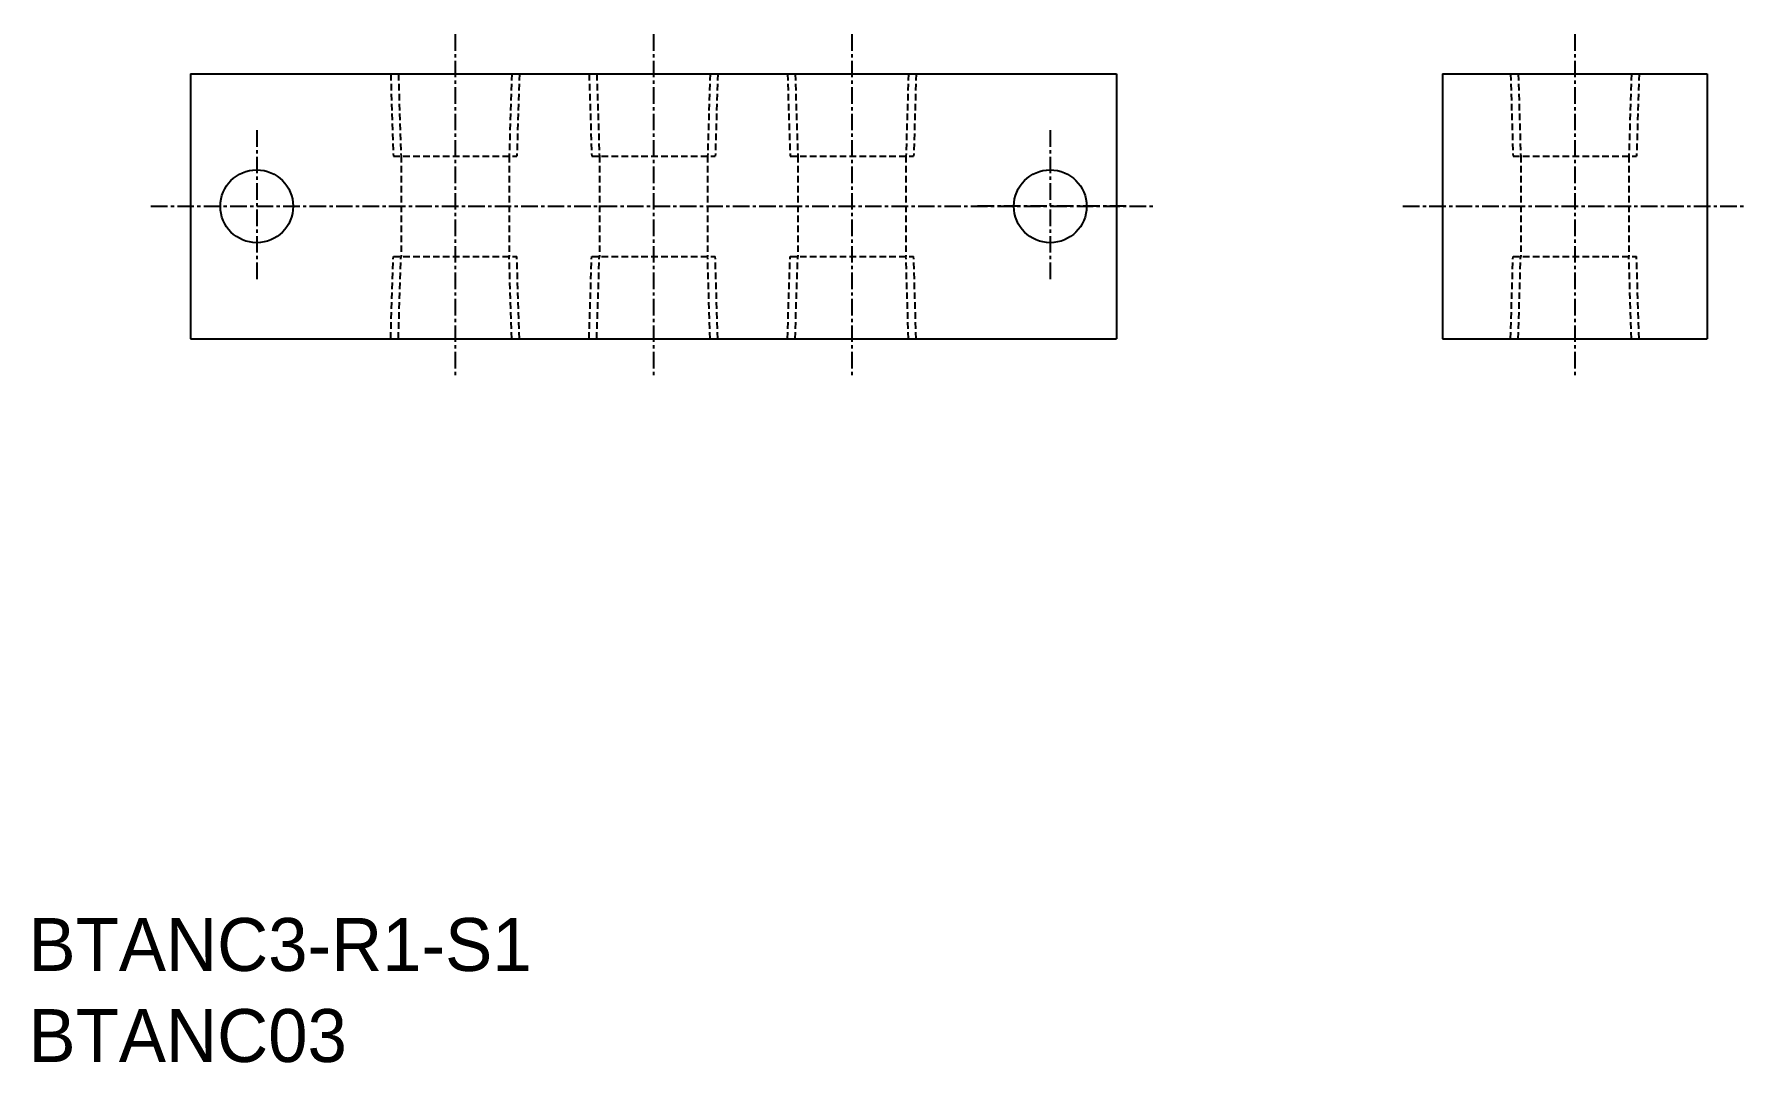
# Model space of a CAD drawing. Extents: x 4440 to 4570, y 18371 to 18448.
import ezdxf

# ---------------------------------------------------------------- set-up
doc = ezdxf.new("R2010")
doc.units = 0
doc.linetypes.add('CENTER', pattern=[2, 1.25, -0.25, 0.25, -0.25])
doc.linetypes.add('DASHED', pattern=[0.75, 0.5, -0.25])
doc.layers.get('0').update_dxf_attribs({"linetype": 'CONTINUOUS'})
doc.layers.add('CENTER', color=1, linetype='CENTER')

msp = doc.modelspace()

# ---------------------------------------------------------------- linework, layer by layer
at = {"color": 7, "linetype": 'CONTINUOUS'}
for p, q in [((4451.93, 18445.49), (4521.93, 18445.49)), ((4451.93, 18445.49), (4451.93, 18425.49)), ((4521.93, 18445.49), (4521.93, 18425.49)), ((4546.59, 18445.49), (4566.59, 18445.49)), ((4546.59, 18445.49), (4546.59, 18425.49)), ((4566.59, 18445.49), (4566.59, 18425.49)), ((4451.93, 18425.49), (4521.93, 18425.49)), ((4546.59, 18425.49), (4566.59, 18425.49))]:
    msp.add_line(p, q, dxfattribs=at)
at = {"color": 3, "linetype": 'DASHED'}
for p, q in [((4467.06, 18445.49), (4467.26, 18439.29)), ((4467.64, 18445.49), (4467.84, 18439.29)), ((4476.21, 18445.49), (4476.02, 18439.29)), ((4476.79, 18445.49), (4476.6, 18439.29)), ((4482.06, 18445.49), (4482.26, 18439.29)), ((4482.64, 18445.49), (4482.84, 18439.29)), ((4491.21, 18445.49), (4491.02, 18439.29)), ((4491.79, 18445.49), (4491.6, 18439.29)), ((4497.06, 18445.49), (4497.26, 18439.29)), ((4497.64, 18445.49), (4497.84, 18439.29)), ((4506.21, 18445.49), (4506.02, 18439.29)), ((4506.79, 18445.49), (4506.6, 18439.29)), ((4551.73, 18445.49), (4551.92, 18439.29)), ((4552.31, 18445.49), (4552.5, 18439.29)), ((4560.87, 18445.49), (4560.68, 18439.29)), ((4561.45, 18445.49), (4561.26, 18439.29)), ((4467.26, 18439.29), (4476.6, 18439.29)), ((4467.84, 18439.29), (4467.84, 18431.69)), ((4476.02, 18439.29), (4476.02, 18431.69)), ((4482.26, 18439.29), (4491.6, 18439.29)), ((4482.84, 18439.29), (4482.84, 18431.69)), ((4491.02, 18439.29), (4491.02, 18431.69)), ((4497.26, 18439.29), (4506.6, 18439.29)), ((4497.84, 18439.29), (4497.84, 18431.69)), ((4506.02, 18439.29), (4506.02, 18431.69)), ((4551.92, 18439.29), (4561.26, 18439.29)), ((4552.5, 18439.29), (4552.5, 18431.69)), ((4560.68, 18439.29), (4560.68, 18431.69)), ((4467.06, 18425.49), (4467.26, 18431.69)), ((4467.26, 18431.69), (4476.6, 18431.69)), ((4467.64, 18425.49), (4467.84, 18431.69)), ((4476.21, 18425.49), (4476.02, 18431.69)), ((4476.79, 18425.49), (4476.6, 18431.69)), ((4482.06, 18425.49), (4482.26, 18431.69)), ((4482.26, 18431.69), (4491.6, 18431.69)), ((4482.64, 18425.49), (4482.84, 18431.69)), ((4491.21, 18425.49), (4491.02, 18431.69)), ((4491.79, 18425.49), (4491.6, 18431.69)), ((4497.06, 18425.49), (4497.26, 18431.69)), ((4497.26, 18431.69), (4506.6, 18431.69)), ((4497.64, 18425.49), (4497.84, 18431.69)), ((4506.21, 18425.49), (4506.02, 18431.69)), ((4506.79, 18425.49), (4506.6, 18431.69)), ((4551.73, 18425.49), (4551.92, 18431.69)), ((4551.92, 18431.69), (4561.26, 18431.69)), ((4552.31, 18425.49), (4552.5, 18431.69)), ((4560.87, 18425.49), (4560.68, 18431.69)), ((4561.45, 18425.49), (4561.26, 18431.69))]:
    msp.add_line(p, q, dxfattribs=at)
at = {"color": 7, "linetype": 'CONTINUOUS'}
for centre in [(4456.93, 18435.49), (4516.93, 18435.49)]:
    msp.add_circle(centre, 2.75, dxfattribs=at)
at = {"layer": 'CENTER', "color": 1, "linetype": 'CENTER'}
for p, q in [((4471.93, 18448.49), (4471.93, 18422.49)), ((4486.93, 18448.49), (4486.93, 18422.49)), ((4501.93, 18448.49), (4501.93, 18422.49)), ((4556.59, 18448.49), (4556.59, 18422.49)), ((4456.93, 18441.24), (4456.93, 18429.74)), ((4516.93, 18441.24), (4516.93, 18429.74)), ((4448.93, 18435.49), (4524.93, 18435.49)), ((4522.68, 18435.49), (4511.18, 18435.49)), ((4543.59, 18435.49), (4569.59, 18435.49))]:
    msp.add_line(p, q, dxfattribs=at)

# ---------------------------------------------------------------- texts
at = {"color": 7, "linetype": 'CONTINUOUS'}
for s, p in [('BTANC3-R1-S1', (4439.67, 18377.72)), ('BTANC03', (4439.67, 18370.84))]:
    msp.add_text(s, height=4, dxfattribs=at).set_placement(p)

doc.saveas('drawing.dxf')
